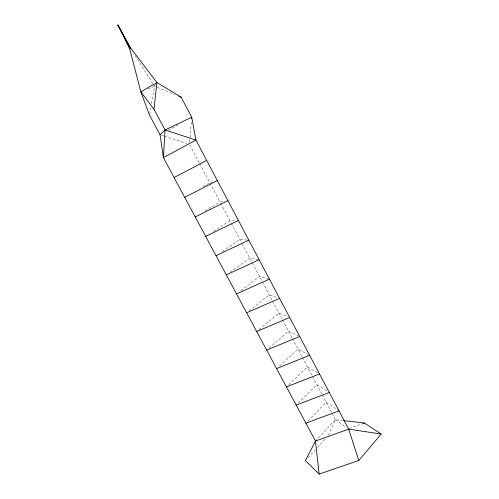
<?xml version="1.0" encoding="UTF-8"?>
<svg xmlns="http://www.w3.org/2000/svg" width="499" height="499" viewBox="0 0 499 499"><rect width="100%" height="100%" fill="white"/><g stroke="black" fill="none" stroke-linecap="round" stroke-linejoin="round"><path stroke-width="0.37" stroke-dasharray="2.5 1.87" d="M189.639 142.003L191.46 120.34M149.656 114.333L150.985 106.717M151.509 103.673L154.559 86.165L156.505 83.133M328.348 435.353L335.415 419.678L331.86 412.972M308.014 457.783L315.393 449.767M317.501 447.478L325.928 438.322M315.487 441.06L335.415 419.678L343.025 420.551M308.008 420.938L326.171 402.238L339.033 410.883M298.358 402.936L316.859 384.673L326.689 390.842M288.64 384.804L307.484 366.983L317.507 372.79M279.415 366.029L298.04 349.169L308.276 354.552M268.986 348.134L288.522 331.217L298.302 335.796M259.112 329.54L278.941 313.141L287.53 316.622M249.107 310.858L269.285 294.934L278.111 297.891M240.886 290.63L259.561 276.589L268 278.76M230.12 272.161L249.768 258.108L257.709 259.474M222.317 251.446L239.9 239.495L247.329 240.056M213.341 231.455L229.958 220.745L236.102 220.533M204.983 210.983L219.94 201.852L224.288 201.166M203.23 186.632L209.848 182.815L212.568 182.004M168.138 130.301L179.59 123.958M147.692 89.028L154.559 86.165L156.711 87.057M349.082 428.473L362.143 423.782M161.52 135.254L163.728 135.971M164.458 136.208L186.501 143.369M157.435 87.35L174.669 94.479M335.415 419.678L346.212 427.381M135.142 55.576L152.906 83.558M153.318 84.212L154.559 86.165M189.795 144.984L199.332 162.973M199.687 163.641L219.94 201.852M220.658 203.199L231.018 222.754M231.374 223.421L241.659 242.82M242.015 243.487L262.081 281.342M262.443 282.022L272.148 300.329M272.504 301.003L282.135 319.167M282.49 319.84L292.046 337.867M292.402 338.534L302.032 356.704M302.4 357.39L312.174 375.828M312.536 376.508L321.874 394.135M322.235 394.809L331.504 412.299"/><path stroke-width="0.75" d="M358.787 460.496L348.676 429.14L195.92 140.069L191.722 117.24L181.137 97.155L156.892 82.528L128.904 45.752L140.83 91.891L153.991 109.244L165.057 129.983L163.41 157.634L315.487 441.06L319.16 474.05L358.787 460.496L381.155 434.043L364.32 422.996L343.786 420.638M191.591 118.793L191.722 117.24L165.057 129.983L160.054 134.774L163.41 157.634L195.92 140.069L165.057 129.983M153.991 109.244L156.892 82.528L140.83 91.891L149.525 115.094L160.054 134.774M128.904 45.752L130.595 48.422L117.845 24.95L129.678 48.752L130.707 48.122M174.095 177.557L206.667 160.404M184.705 197.323L217.327 180.576M195.228 216.934L227.906 200.598M205.669 236.401L238.403 220.458M216.036 255.713L248.814 240.162M226.321 274.88L259.149 259.723M236.526 293.905L269.404 279.122M246.656 312.786L279.577 298.383M256.711 331.523L289.676 317.489M266.691 350.123L299.699 336.451M276.596 368.58L309.642 355.269M286.426 386.9L319.516 373.951M296.181 405.088L329.309 392.482M305.868 423.14L339.033 410.883M362.867 423.52L364.32 422.996M381.155 434.043L348.676 429.14L315.487 441.06L305.376 460.646L319.16 474.05M178.979 96.263L181.137 97.155M130.595 48.422L117.845 24.95L128.212 44.455"/></g></svg>
